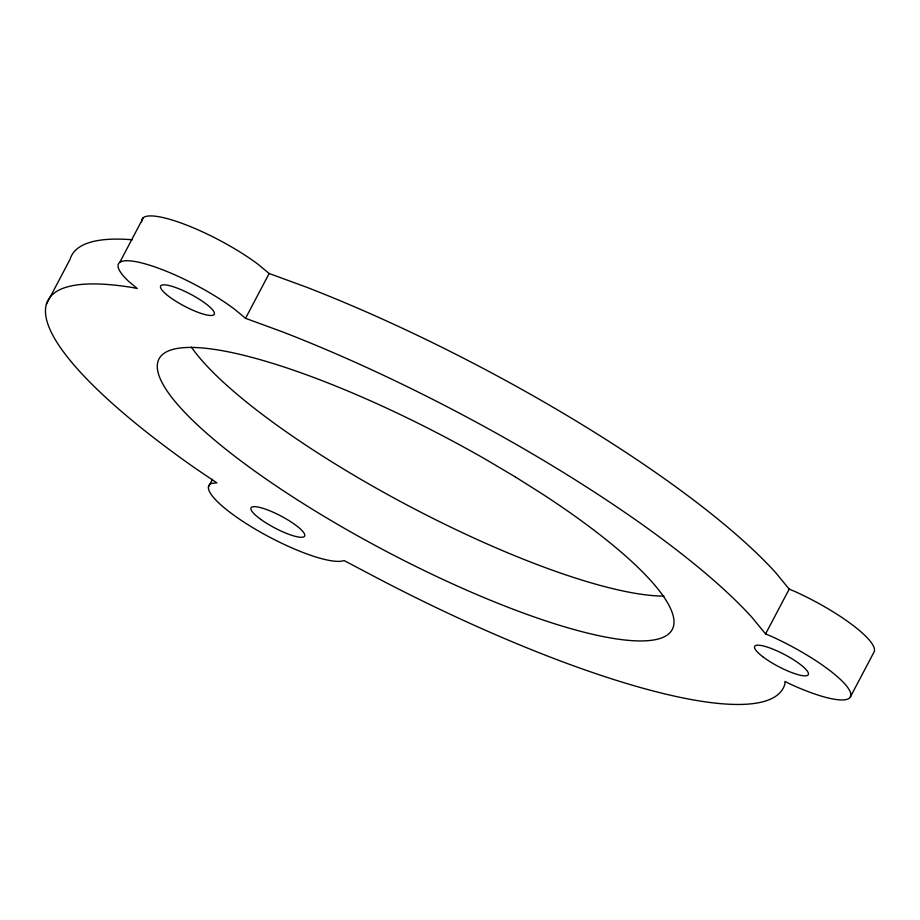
<?xml version="1.0" encoding="UTF-8"?>
<svg xmlns="http://www.w3.org/2000/svg" width="920" height="920" viewBox="0 0 920 920"><rect width="100%" height="100%" fill="white"/><g stroke="black" fill="none" stroke-linecap="round" stroke-linejoin="round"><path stroke-width="1.38" d="M46.425 304.141L70.058 259.325A415.633 92.08 27.8 0 1 132.388 239.763M119.738 262.407L143.37 217.591M245.536 318.32L234.508 309.178A77.935 17.261 27.8 0 0 143.014 263.281A77.935 17.261 27.8 0 0 128.8 281.508L137.23 288.5L132.583 287.558A415.633 92.08 27.8 0 0 195.327 468.315L216.844 482.85L211.646 483.379A77.935 17.261 27.8 0 0 256.91 530.104A77.935 17.261 27.8 0 0 344.011 560.533L365.884 572.044A415.633 92.08 27.8 0 0 784.841 684.238L784.932 681.444L791.292 684.572A77.935 17.261 27.8 0 0 850.172 691.759A77.935 17.261 27.8 0 0 771.638 636.467L765.567 633.938L751.985 617.389A415.633 92.08 27.8 0 0 282.509 331.867L245.536 318.32L269.157 273.505L258.14 264.362A77.935 17.261 27.8 0 0 181.953 223.33A77.935 17.261 27.8 0 0 141.737 221.823M208.483 486.806L212.428 479.331M765.567 633.938L789.199 589.122L775.617 572.573A415.633 92.08 27.8 0 0 306.141 287.051L269.157 273.505M850.367 696.923L874 652.107A77.935 17.261 27.8 0 0 795.271 591.652L789.199 589.122M663.998 596.114A290.076 64.262 27.8 0 1 409.664 506.414A290.076 64.262 27.8 0 1 191.417 347.15M515.028 476.744L485.565 459.31A290.076 64.262 27.8 0 0 160.965 380.362A290.076 64.262 27.8 0 0 564.04 626.658A290.076 64.262 27.8 0 0 543.041 494.431L515.028 476.744M260.946 519.49A30.302 6.716 27.8 0 0 304.509 536.303A30.302 6.716 27.8 0 0 268.03 510.094A30.302 6.716 27.8 0 0 260.946 519.49M166.474 294.526A30.302 6.716 27.8 0 0 212.658 315.318A30.302 6.716 27.8 0 0 183.23 290.616A30.302 6.716 27.8 0 0 166.474 294.526M762.692 656.65A30.302 6.716 27.8 0 0 807.645 675.303A30.302 6.716 27.8 0 0 774.053 649.601A30.302 6.716 27.8 0 0 762.692 656.65"/></g></svg>
